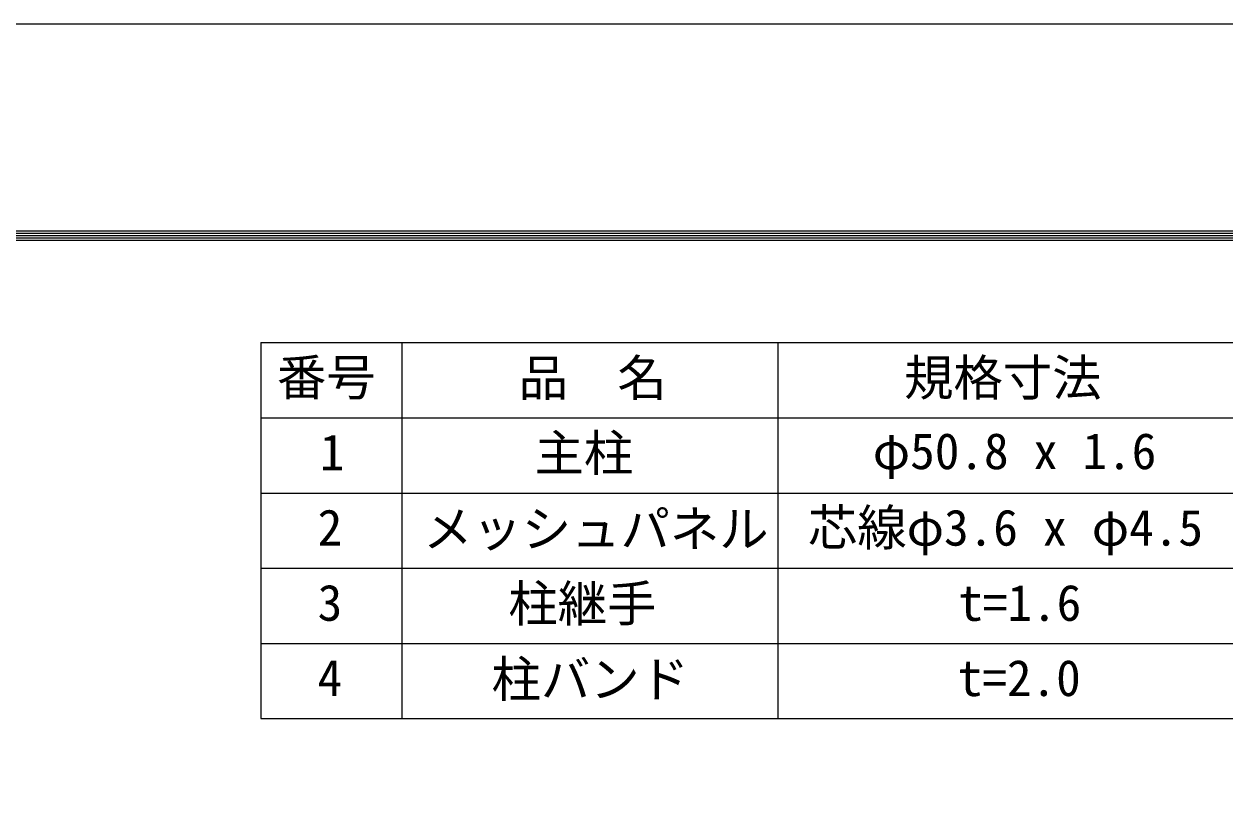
# Model space of a CAD drawing. Units: millimetres at full size; details may follow other scales. Extents: x -4200 to 4200, y -2970 to 2970.
# Drawn here: x 921 to 2197, y 2147 to 2970 of the extents above; entities that cross this region are included whole.
import ezdxf
from ezdxf.enums import TextEntityAlignment as Align

# ---------------------------------------------------------------- set-up
doc = ezdxf.new("R2010")
doc.units = ezdxf.units.MM
doc.header["$LTSCALE"] = 10
doc.layers.add('0-5_D-MTR-TXT', color=7, linetype='Continuous')
doc.layers.add('0-6_D-MTR-FRAM', color=7, linetype='Continuous', lineweight=18)
doc.layers.add('0-D_D-TTL', color=7, linetype='Continuous', lineweight=18)
doc.styles.add('ＭＳ ゴシック', font='')
doc.styles.get('ＭＳ ゴシック').set_extended_font_data('MS Gothic')

msp = doc.modelspace()

# ---------------------------------------------------------------- linework, layer by layer
at = {"layer": '0-6_D-MTR-FRAM'}
for p, q in [((1172.39, 2631.05), (3822.39, 2631.05)), ((1172.39, 2631.05), (1172.39, 2231.05)), ((1322.39, 2631.05), (1322.39, 2231.05)), ((1722.39, 2631.05), (1722.39, 2231.05)), ((1172.39, 2551.05), (3822.39, 2551.05)), ((1172.39, 2471.05), (3822.39, 2471.05)), ((1172.39, 2391.05), (3822.39, 2391.05)), ((1172.39, 2311.05), (3822.39, 2311.05)), ((1172.39, 2231.05), (3822.39, 2231.05))]:
    msp.add_line(p, q, dxfattribs=at)
at = {"layer": '0-D_D-TTL', "color": 2}
msp.add_lwpolyline([(-4200, 2970), (4200, 2970), (4200, -2970), (-4200, -2970)], close=True, dxfattribs=at)
at = {"layer": '0-D_D-TTL'}
for points in [[(-3930, 2750), (3930, 2750), (3930, -2750), (-3930, -2750)], [(-3927.5, 2747.5), (3927.5, 2747.5), (3927.5, -2747.5), (-3927.5, -2747.5)], [(-3925, 2745), (3925, 2745), (3925, -2745), (-3925, -2745)], [(-3922.5, 2742.5), (3922.5, 2742.5), (3922.5, -2742.5), (-3922.5, -2742.5)], [(-3920, 2740), (3920, 2740), (3920, -2740), (-3920, -2740)]]:
    msp.add_lwpolyline(points, close=True, dxfattribs=at)

# ---------------------------------------------------------------- texts
at = {"layer": '0-5_D-MTR-TXT', "style": 'ＭＳ ゴシック'}
for s, p in [('番号', (1189.55, 2563.31)), ('品\u3000名', (1446.7, 2562.74)), ('規格寸法', (1856.71, 2562.97)), ('1', (1235.25, 2483.54)), ('主柱', (1463.52, 2482.85)), ('φ50.8 x 1.6', (1823.32, 2484.9)), ('2', (1232.85, 2403.64)), ('メッシュパネル', (1345.02, 2402.17)), ('芯線φ3.6 x φ4.5', (1754.35, 2403.54)), ('柱継手', (1435.7, 2322.74)), ('3', (1232.85, 2323.64)), ('t=1.6', (1914.22, 2323.54)), ('柱バンド', (1417.85, 2242.29)), ('4', (1232.73, 2243.65)), ('t=2.0', (1913.65, 2243.54))]:
    msp.add_text(s, height=38.49, dxfattribs=at).set_placement(p, align=Align.BOTTOM_LEFT)

doc.saveas('drawing.dxf')
